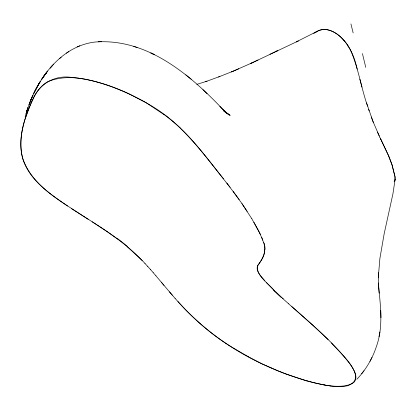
<?xml version="1.0" encoding="UTF-8"?>
<svg xmlns="http://www.w3.org/2000/svg" width="416" height="416" viewBox="0 0 416 416"><rect width="100%" height="100%" fill="white"/><g stroke="black" fill="none" stroke-linecap="round" stroke-linejoin="round"><path stroke-width="0.62" d="M395.106 179.39L392.933 193.82L384.181 233.693L379.876 258.575L378.394 276.292L378.498 284.908L379.111 293.14M378.498 284.908L378.388 283.005C380.099 304.148 383.828 326.102 376.36 346.642C372.382 358.784 365.68 369.99 356.881 379.262M264.727 249.215C265.174 255.408 261.279 260.468 257.878 265.195C254.868 271.289 261.7 276.52 264.93 280.904M378.394 276.292L378.326 277.878L378.55 272.646M378.997 336.695L379.907 332.004M25.121 117.021L27.934 107.697L31.533 98.332M25.995 113.901L27.42 109.278M30.919 99.84L32.926 95.155L30.269 101.4C41.319 73.788 63.409 45.963 94.723 42.068C147.477 37.669 191.282 75.702 224.962 111.592L219.778 106.345M32.692 99.902C24.216 117.967 17.332 138.871 22.844 158.808C32.677 186.607 61.038 201.167 84.058 216.663M371.982 357.448L369.964 361.384M34.429 92.014L38.548 84.396L36.036 88.915M32.75 99.897C39.021 83.871 54.948 74.646 72.03 77.49C101.166 80.075 128.653 92.097 153.468 107.063A63.196 21.46 28.2 0 1 165.604 115.414M36.873 87.391L39.447 82.872M394.3 181.698L395.065 179.936L395.065 176.826L391.966 164.403L388.924 156.406L381.498 140.712M364 370.724L361.702 373.703M394.129 181.662L395.039 179.936L394.982 176.8L392.137 165.355L388.3 155.236L380.916 139.511M52.38 65.588L50.097 68.094L53.742 64.1M59.628 58.562L61.22 57.184M313.737 33.566C327.486 22.126 344.339 37.336 350.438 49.925C358.394 67.87 361.098 87.656 367.578 106.163M68.812 51.527L66.394 53.18M315.359 32.661C319.368 29.344 324.88 28.564 329.706 30.342A13.385 8.939 39.8 0 1 330.829 30.732C336.055 32.776 340.673 36.312 344.022 40.825M316.576 31.611L296.223 41.933L298.236 40.992L250.422 63.622L258.045 60.008M269.963 54.288L277.878 50.539L275.943 51.449M252.164 62.806L231.509 71.9L238.768 68.812M77.1 46.935L79.83 45.776M232.97 71.271L218.535 76.986M219.872 76.461L205.733 81.624L207.038 81.172L196.851 84.36M347.365 385.814C370.386 378.009 338.177 351.296 331.474 342.976M98.207 41.766L101.52 41.647M339.435 386.599L332.743 386.225L324.995 385.148M330.288 385.991C338.208 386.412 347.266 387.093 354.047 382.278C358.79 376.756 353.496 369.387 350.345 364.463C332.836 341.37 310.06 323.003 288.59 303.768M324.204 384.987L316.264 383.266A95.956 26.728 25.6 0 1 308.168 381.196L305.781 380.526A96.065 26.764 25.6 0 1 288.304 374.806L285.719 373.844A96.325 26.832 25.6 0 1 276.604 370.261L262.168 363.938L248.316 356.72M306.951 380.962L286.718 374.265M137.155 47.502L133.697 46.415M271.081 367.91C235.664 352.94 203.575 330.262 177.96 301.558M223.813 111.02L226.502 112.596L223.803 110.947M234.681 348.821C212.066 335.572 192.28 318.001 175.063 298.329M84.089 216.684L88.202 219.279M92.154 221.785L107.219 231.629L117.582 238.992M71.614 208.718C97.328 225.139 124.207 240.755 145.012 263.489M224.318 111.504L230.147 115.32L225.098 111.93L229.31 115.066L223.408 109.985M67.59 206.055C50.508 194.178 31.273 181.641 23.618 161.299C18.855 147.95 20.857 133.302 24.783 120.016C29.921 106.231 34.138 89.544 47.72 81.702C60.897 76.196 75.842 76.887 89.518 80.127A96.98 37.497 28.5 0 1 96.054 81.77L102.768 83.736A96.32 37.237 28.5 0 1 115.305 88.114L122.314 90.943A96.918 37.471 28.5 0 1 129.345 94.037L145.938 102.58L163.722 114.447M165.651 115.404C191.225 135.33 209.929 162.302 230.11 187.32M191.24 79.227L185.832 74.854M127.275 246.672L142.189 260.541M291.86 306.634L295.251 309.603M295.339 309.665L313.508 325.853L328.115 339.622M288.652 303.8L282.495 298.345M180.414 128.222C196.56 143.52 209.607 161.663 223.579 178.875M202.935 89.658L207.074 93.683M274.607 290.971L266.495 282.656M274.648 291.023C269.199 283.884 256.298 276.198 257.405 266.136C262.408 259.407 267.093 251.155 263.541 242.523M144.929 263.406L147.789 266.495M147.711 266.417L150.53 269.558M175.126 298.381L169.442 291.871M150.457 269.485L153.239 272.667M172.286 295.147L155.891 275.772M153.182 272.605L155.932 275.818M161.299 282.199L163.992 285.418M226.819 183.066L239.179 199.633M233.173 191.422L241.972 203.622L251.81 218.728M241.94 203.601L247.161 211.364M347.802 45.932C352.804 52.78 355.264 60.991 357.209 69.134M251.805 218.691L260.562 234.749M253.89 222.18L259.158 231.816L262.787 240.162M381.456 140.639L379.73 137.036M380.307 138.247L380.884 139.448M379.751 137.072L372.934 121.363L366.558 102.924M379.163 135.84L377.432 132.064M373.485 122.756L371.296 117.005M261.742 237.463L263.593 242.648M368.633 109.372L369.158 110.937M361.972 87.079L359.871 79.264M380.765 310.518L380.968 317.751M344.224 40.742A56.212 33.982 40.4 0 1 348.015 45.885M353.158 32.926A312.525 14.29 77.7 0 1 350.927 23.93M365.778 67.392A241.732 28.148 81.7 0 1 362.456 53.581M286.738 374.312A96.174 26.593 25.6 0 1 271.081 367.952M117.837 238.826A657.972 331.25 -25.6 0 1 127.504 246.532M264.118 243.017A171.226 37.06 39 0 1 265.039 249.449M283.254 298.756A249.267 24.097 32.9 0 1 275.272 291.356M347.313 385.783A83.242 22.339 24.9 0 1 339.357 386.547M324.823 384.998A96.954 26.536 25.4 0 1 306.816 380.801M330.143 385.876A44.866 12.236 25.6 0 1 324.064 384.852M281.502 297.788A251.014 25.069 32.6 0 1 273.78 290.524M163.883 114.416A97.094 33.561 27.9 0 1 180.601 128.237M248.394 356.684A114.348 29.63 25.7 0 1 234.785 348.806M27.934 107.697L26.468 112.346L27.934 107.697M30.878 99.928L29.052 104.541L30.878 99.928M35.984 89.055L33.665 93.579L35.984 89.055M40.373 81.359L37.736 85.878L40.373 81.359M44.247 75.624L41.335 79.846L46.405 72.644L42.323 78.348L44.247 75.624M47.585 71.11L44.403 75.374L47.585 71.11M154.258 54.59L150.935 52.998L154.258 54.59"/></g></svg>
